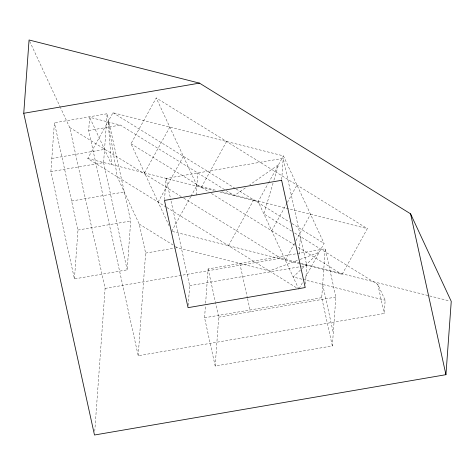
<?xml version="1.0" encoding="UTF-8"?>
<svg xmlns="http://www.w3.org/2000/svg" width="475" height="475" viewBox="0 0 475 475"><rect width="100%" height="100%" fill="white"/><g stroke="black" fill="none" stroke-linecap="round" stroke-linejoin="round"><path stroke-width="0.36" stroke-dasharray="2.38 1.78" d="M50.867 171.665L54.405 122.799L107.124 113.751L130.702 220.988L127.163 269.853L74.444 278.902L50.867 171.665L103.586 162.616L107.124 113.751M74.444 278.902L77.983 230.037L54.405 122.799M294.749 233.035L377.827 284.472L385.166 300.265L384.204 313.488L138.189 355.716L88.671 130.506L89.627 117.283L120.371 125.067L225.512 190.16M94.751 431.33L105.1 288.414L69.73 127.549L60.693 108.092M138.189 355.716L145.617 253.098L139.234 224.081L117.278 176.807L108.128 121.552L111.589 164.558L89.627 117.283M164.534 199.684L166.072 178.428L283.225 158.323L306.803 265.567L305.425 284.62M188.219 305.461L189.65 285.671L170.537 198.716M196.181 194.976L197.772 172.989M205.622 303.192L208.103 268.915L325.256 248.805L335.867 297.065L332.328 345.931L215.175 366.041L204.565 317.781L205.414 306.108M215.175 366.041L218.714 317.175L215.549 302.765M281.687 179.58L283.225 158.323M299.149 254.137L300.426 236.544M332.328 345.931L321.718 297.671L325.256 248.805M273.042 183.148L263.863 213.91L291.597 231.082M273.956 180.072L278.546 164.688L249.808 184.799M166.286 207.148L87.75 158.525L112.979 112.741L283.403 155.877L324.075 243.443L304.564 278.849M169.207 225.975L130.999 143.717L156.227 97.933L367.323 228.635L342.095 274.413L299.488 263.631M144.56 172.906L169.789 127.122M158.116 202.095L183.344 156.311M171.677 231.277L190.6 196.941M190.95 196.306L196.905 185.499L156.227 97.933M201.364 187.281L226.593 141.497M228.481 245.658L253.709 199.874M298.846 289.228L258.174 201.661L268.179 183.498M268.535 182.851L283.403 155.877M271.73 230.85L287.013 203.122M287.363 202.475L296.958 185.066M285.291 260.039L294.53 243.271M295.949 240.694L310.519 214.255M299.202 288.574L302.777 282.091M300.491 270.026L293.158 276.978L302.379 279.312M302.118 268.476L319.224 252.255L298.638 259.962M245.385 187.892L234.335 195.629L226.142 190.552M297.392 260.431L269.319 270.946L177.312 247.659L175.441 246.495M88.671 130.506L120.371 125.067M51.822 158.442L104.542 149.393M71.6 201.02L124.319 191.971M77.983 230.037L130.702 220.988M145.617 253.098L175.15 248.027M175.875 247.902L177.312 247.659M105.1 288.414L280.826 258.252L300.242 263.168M189.65 285.671L300.984 266.564M301.708 266.439L306.803 265.567M204.565 317.781L321.718 297.671M218.714 317.175L335.867 297.065M196.905 185.499L216.784 190.528M221.76 191.787L367.323 228.635M87.75 158.525L213.726 190.41M219.913 191.977L258.174 201.661M300.711 263.287L429.24 295.818M429.679 295.931L449.831 301.031M172.383 231.462L298.781 263.453M302.997 279.466L385.166 300.265M112.979 112.741L235.493 188.593M236.123 188.985L289.447 222.003M292 223.583L324.075 243.443M130.999 143.717L208.905 191.947M211.417 193.503L294.975 245.243M298.116 247.184L342.095 274.413M69.73 127.549L181.266 196.608M183.789 198.17L280.826 258.252M166.909 207.539L297 288.082M139.234 224.081L174.818 246.109M29.676 41.325L60.414 107.498M377.827 284.472L384.204 313.488M322.673 284.448L333.284 332.708M239.804 263.471L247.404 298.045M247.564 298.769L250.414 311.731M208.103 268.915L215.389 302.047M166.072 178.428L170.377 197.992M103.586 162.616L127.163 269.853"/><path stroke-width="0.71" d="M23.75 113.288L29.058 39.989L199.476 83.125L410.578 213.821L451.25 301.387L445.942 374.686L94.483 435.011L23.75 113.288L199.476 83.125M410.578 213.821L445.942 374.686M281.633 180.31L164.481 200.42L188.058 307.663L305.211 287.553L281.633 180.31"/></g></svg>
